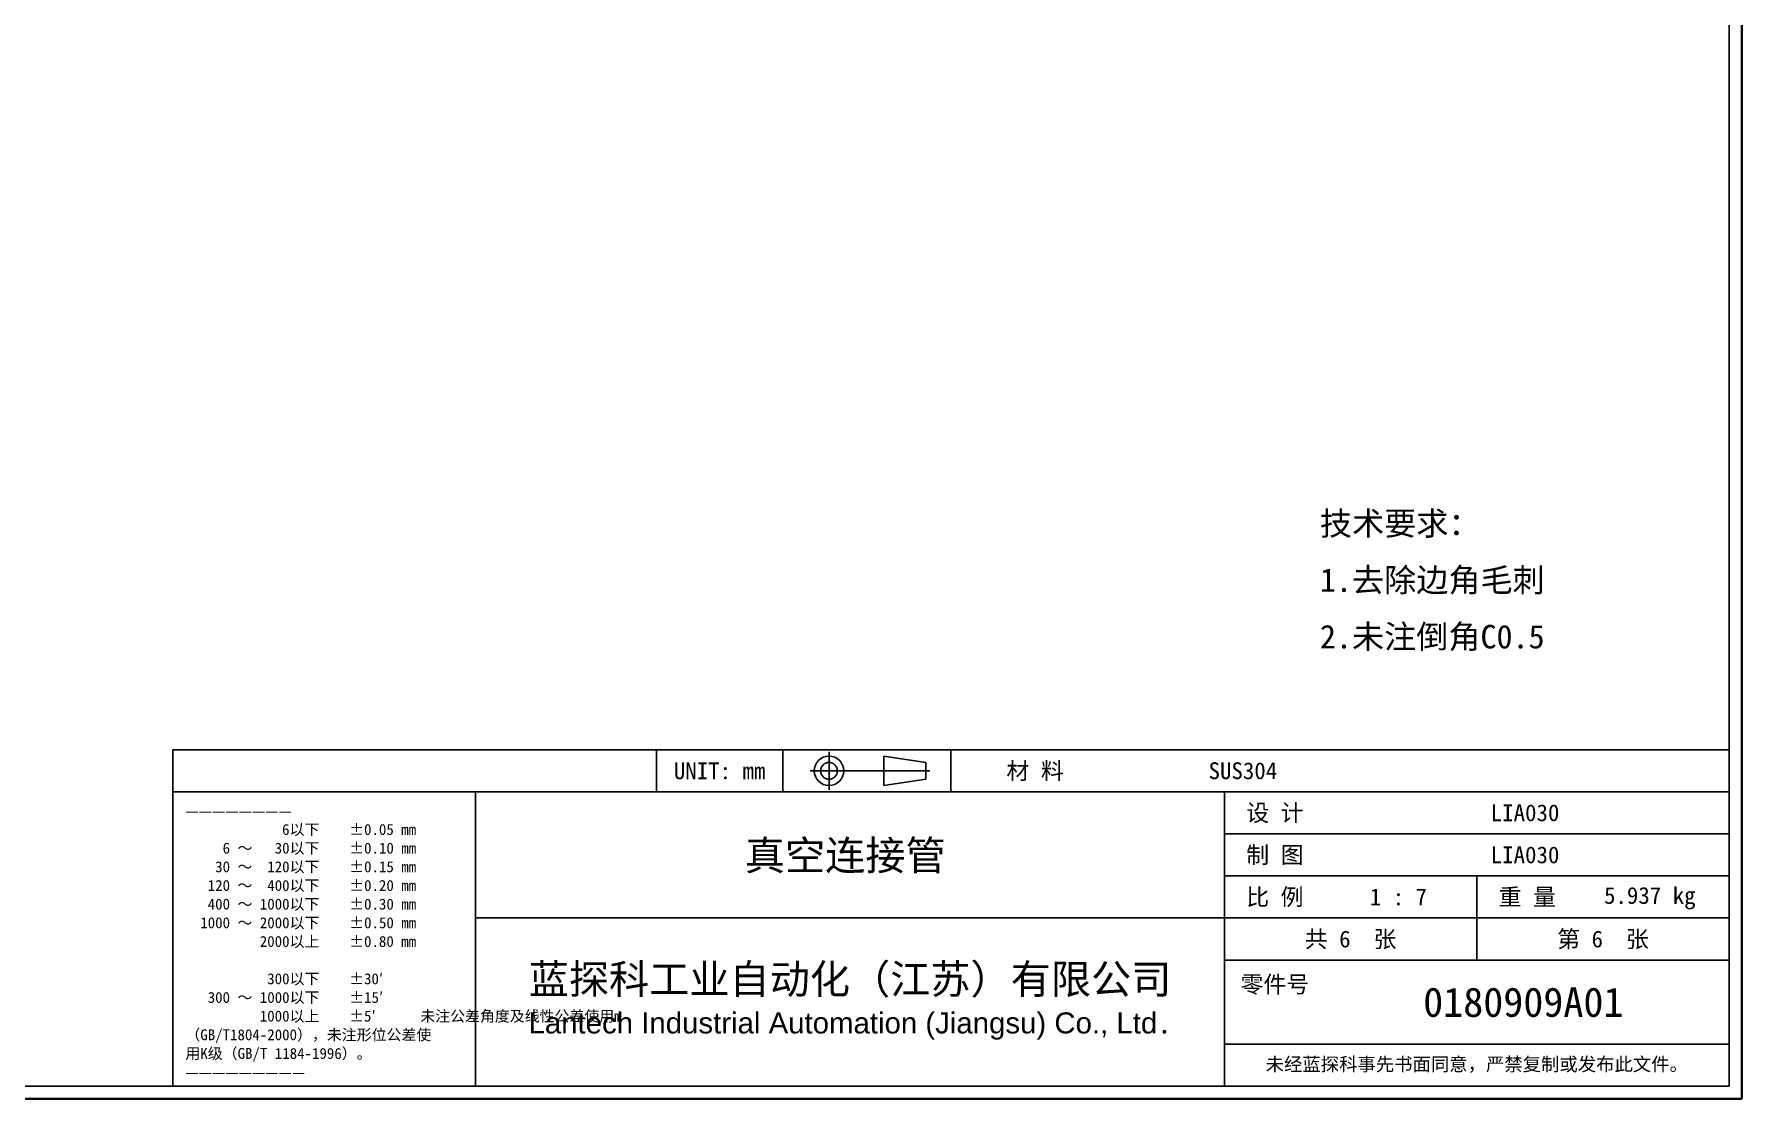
# Model space of a CAD drawing. Header units: millimetres. Extents: x 42 to 2902, y 38 to 2041.
# Drawn here: x 1481 to 2902, y 38 to 925 of the extents above; entities that cross this region are included whole.
import ezdxf
from ezdxf.enums import TextEntityAlignment as Align

# ---------------------------------------------------------------- set-up
doc = ezdxf.new("R2010")
doc.units = ezdxf.units.MM
doc.header["$LTSCALE"] = 7
doc.linetypes.add('CHAIN', pattern=[0.3543, 0.2362, -0.0295, 0.0591, -0.0295])
for name, color, linetype, lineweight in [('1', 7, 'Continuous', 18), ('图框 (ISO)', 7, 'Continuous', 35), ('标题 (ISO)', 7, 'Continuous', 25)]:
    doc.layers.add(name, color=color, linetype=linetype, lineweight=lineweight)
doc.layers.add('符号 (ISO)', color=7, linetype='Continuous', lineweight=18, true_color=0xc2008000)
doc.styles.add('文本样式164', font='SimSun.ttf')
doc.styles.add('文本样式165', font='SimSun.ttf')
doc.styles.add('文本样式74', font='SimSun.ttf')
doc.styles.add('注释文本 (ISO)', font='simfang.ttf')

# ---------------------------------------------------------------- blocks, each defined once
blk = doc.blocks.new('图框 最新国标')
at = {"layer": '图框 (ISO)'}
for p, q in [((414.5, 291.5), (414.5, 5.5)), ((414.5, 5.5), (6, 5.5))]:
    blk.add_line(p, q, dxfattribs=at)
at = {"layer": '图框 (ISO)', "color": 7, "linetype": 'Continuous', "lineweight": 25}
for p, q in [((413, 290), (413, 7)), ((413, 290), (413, 7)), ((413, 7), (6, 7)), ((413, 7), (18, 7))]:
    blk.add_line(p, q, dxfattribs=at)
at = {"layer": '图框 (ISO)', "style": '文本样式74'}
blk.add_attdef('零件代号_001', (44.34, 287.25), '', height=2.5, rotation=180, dxfattribs=at)
blk = doc.blocks.new('标题栏 最新国标')
at = {"layer": '标题 (ISO)'}
for p, q in [((381.98, -183.84), (196.98, -183.84)), ((196.98, -183.84), (196.98, -223.84)), ((254.48, -183.84), (254.48, -188.84)), ((269.48, -183.84), (269.48, -188.84)), ((281.48, -188.09), (281.48, -184.59)), ((281.48, -184.59), (286.48, -185.34)), ((289.48, -183.84), (289.48, -188.84)), ((381.98, -223.84), (381.98, -183.84)), ((383.48, -183.84), (383.48, -225.34)), ((286.48, -185.34), (286.48, -187.34)), ((286.48, -187.34), (281.48, -188.09)), ((196.98, -188.84), (381.98, -188.84)), ((232.98, -188.84), (232.98, -223.84)), ((321.98, -188.84), (321.98, -223.84)), ((321.98, -193.84), (381.98, -193.84)), ((321.98, -198.84), (381.98, -198.84)), ((351.98, -198.84), (351.98, -208.84)), ((321.98, -203.84), (232.98, -203.84)), ((321.98, -203.84), (381.98, -203.84)), ((321.98, -208.84), (381.98, -208.84)), ((321.98, -218.84), (381.98, -218.84)), ((196.98, -223.84), (381.98, -223.84)), ((383.48, -225.34), (196.98, -225.34))]:
    blk.add_line(p, q, dxfattribs=at)
at = {"layer": '标题 (ISO)', "linetype": 'CHAIN', "ltscale": 5.000333}
blk.add_line((274.98, -184.09), (274.98, -188.59), dxfattribs=at)
at = {"layer": '标题 (ISO)', "linetype": 'CHAIN', "ltscale": 15.834605}
blk.add_line((272.73, -186.34), (286.98, -186.34), dxfattribs=at)
at = {"layer": '标题 (ISO)'}
for radius in [1.75, 1]:
    blk.add_circle((274.98, -186.34), radius, dxfattribs=at)
at = {"layer": '1', "style": '文本样式164'}
for s, p in [('UNIT: mm', (261.98, -186.34)), ('材 料', (299.48, -186.34)), ('设 计', (327.98, -191.34)), ('制 图', (327.98, -196.34)), ('比 例', (327.98, -201.34)), ('重 量', (357.98, -201.34)), ('共 6  张', (336.98, -206.34)), ('第 6  张', (366.98, -206.34))]:
    blk.add_text(s, height=2, dxfattribs=at).set_placement(p, align=Align.MIDDLE_CENTER)
at = {"layer": '标题 (ISO)', "style": '注释文本 (ISO)'}
for s, insert, char_height, attachment_point, line_spacing_factor in [('————————\\P}\\fSimSun|b0|i0;{\\H1.3000;             6以下    ±0.05 mm\\P}\\fSimSun|b0|i0;{\\H1.3000;     6 ～   30以下    ±0.10 mm\\P}\\fSimSun|b0|i0;{\\H1.3000;    30 ～  120以下    ±0.15 mm\\P}\\fSimSun|b0|i0;{\\H1.3000;   120 ～  400以下    ±0.20 mm\\P}\\fSimSun|b0|i0;{\\H1.3000;   400 ～ 1000以下    ±0.30 mm\\P}\\fSimSun|b0|i0;{\\H1.3000;  1000 ～ 2000以下    ±0.50 mm\\P}\\fSimSun|b0|i0;{\\H1.3000;          2000以上    ±0.80 mm\\P}\\fSimSun|b0|i0;{\\H1.3000;\\P}\\fSimSun|b0|i0;{\\H1.3000;           300以下    ±30′\\P}\\fSimSun|b0|i0;{\\H1.3000;   300 ～ 1000以下    ±15′\\P}\\fSimSun|b0|i0;{\\H1.3000;          1000以上    ±5′}\\fSimSun|b0|i0;{\\H1.3000;      未注公差角度及线性公差使用m\\P}\\fSimSun|b0|i0;{\\H1.3000;（GB/T1804-2000），未注形位公差使\\P}\\fSimSun|b0|i0;{\\H1.3000;用K级（GB/T 1184-1996）。\\P}\\fSimSun|b0|i0;{\\H1.3000;—————————', (198.48, -206.63), 1.3, 4, 1.023913), ('{\\fMicrosoft YaHei|b0|i0|c134|p34;\\H1.75x;蓝探科工业自动化（江苏）有限公司\\P\\fArial|b0|i0|c0|p34;\\H0.71429x;Lantech Industrial Automation (Jiangsu) Co., Ltd\\fFangSong|b0|i0|c134|p49;.\\H1.15195x; }', (277.48, -213.84), 2, 5, 0.978695)]:
    blk.add_mtext(s, dxfattribs=dict(at, insert=insert, char_height=char_height, attachment_point=attachment_point, line_spacing_factor=line_spacing_factor))
at = {"layer": '标题 (ISO)', "attachment_point": 5, "style": '注释文本 (ISO)'}
for s, insert, char_height in [('\\fFangSong|b0|i0;零件号', (327.98, -211.84), 2), ('\\fSimSun|b0|i0;{\\H1.6000;未经蓝探科事先书面同意，严禁复制或发布此文件。}', (351.98, -221.34), 1.6)]:
    blk.add_mtext(s, dxfattribs=dict(at, insert=insert, char_height=char_height))
at = {"layer": '标题 (ISO)'}
for tag, p, height, style in [('材料_001', (320.09, -187.33), 2, '注释文本 (ISO)'), ('设计人_001', (353.63, -192.33), 2, '注释文本 (ISO)'), ('库存编号_001', (264.98, -198.15), 3.5, '文本样式165'), ('设计人_001', (353.63, -197.33), 2, '注释文本 (ISO)'), ('视图比例_001', (339.26, -202.33), 2, '注释文本 (ISO)'), ('质量\\P3;_001', (367.1, -202.16), 2, '注释文本 (ISO)'), ('零件代号_001', (345.61, -215.59), 3.5, '文本样式165')]:
    blk.add_attdef(tag, p, '', height=height, dxfattribs=dict(at, style=style))

msp = doc.modelspace()

# ---------------------------------------------------------------- block references
at = {"xscale": 7, "yscale": 7, "zscale": 7}
msp.add_blockref('图框 最新国标', (0, 0), dxfattribs=at)
ref = msp.add_blockref('标题栏 最新国标', (217.122, 1615.91), dxfattribs=dict(xscale=7, yscale=7, zscale=7))
ref.add_attrib('零件代号_001', '0180909A01', (2636.36, 106.75), dxfattribs={"layer": '标题 (ISO)', "height": 24.5, "style": '文本样式165'})
ref.add_attrib('库存编号_001', '真空连接管', (2071.971, 228.839), dxfattribs={"layer": '标题 (ISO)', "height": 24.5, "style": '文本样式165'})
ref.add_attrib('质量\\P3;_001', '5.937 kg', (2786.84, 200.78), dxfattribs={"layer": '标题 (ISO)', "height": 14, "style": '注释文本 (ISO)'})
ref.add_attrib('视图比例_001', '1 : 7', (2591.92, 199.62), dxfattribs={"layer": '标题 (ISO)', "height": 14, "style": '注释文本 (ISO)'})
ref.add_attrib('设计人_001', 'LIA030', (2692.56, 269.58), dxfattribs={"layer": '标题 (ISO)', "height": 14, "style": '注释文本 (ISO)'})
ref.add_attrib('设计人_001', 'LIA030', (2692.56, 234.58), dxfattribs={"layer": '标题 (ISO)', "height": 14, "style": '注释文本 (ISO)'})
ref.add_attrib('材料_001', 'SUS304', (2457.78, 304.58), dxfattribs={"layer": '标题 (ISO)', "height": 14, "style": '注释文本 (ISO)'})

# ---------------------------------------------------------------- texts
at = {"layer": '符号 (ISO)', "insert": (2550.446, 469.082), "char_height": 19.6, "width": 205.39883, "attachment_point": 4, "line_spacing_factor": 1.441304, "style": '注释文本 (ISO)'}
msp.add_mtext('\\fFangSong|b0|i0;{\\H19.6000;技术要求：\\P}\\fFangSong|b0|i0;{\\H19.6000;1.去除边角毛刺\\P}\\fFangSong|b0|i0;{\\H19.6000;2.未注倒角C0.5\\P}', dxfattribs=at)

doc.saveas('drawing.dxf')
